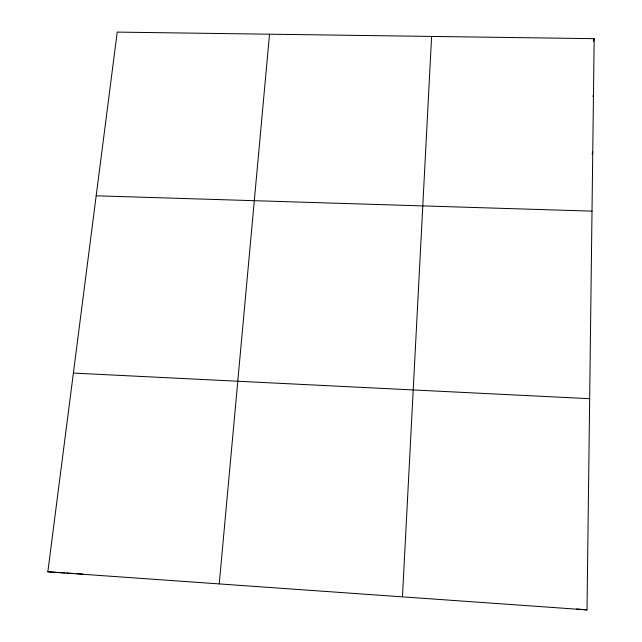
<?xml version="1.0" encoding="UTF-8"?>
<svg xmlns="http://www.w3.org/2000/svg" width="642" height="642" viewBox="0 0 642 642"><rect width="100%" height="100%" fill="white"/><g stroke="black" fill="none" stroke-linecap="round" stroke-linejoin="round"><path stroke-width="0.96" d="M587.013 609.9L594.171 38.664L117.229 32.1L47.829 571.805L587.013 609.9L583.867 609.619M402.446 596.859L431.609 36.425M219.243 583.915L269.536 34.195M593.441 41.489L594.171 38.664M592.935 96.469L593.465 94.591M592.157 153.911L592.751 152.066M96.18 195.802L592.004 211.138M73.381 373.082L589.661 398.698M47.829 571.805L55.621 572.303M56.592 572.367L64.874 572.897M66.712 573.009L74.624 573.523M76.607 573.643L82.995 574.052M576.725 608.977L582.968 609.539"/></g></svg>
